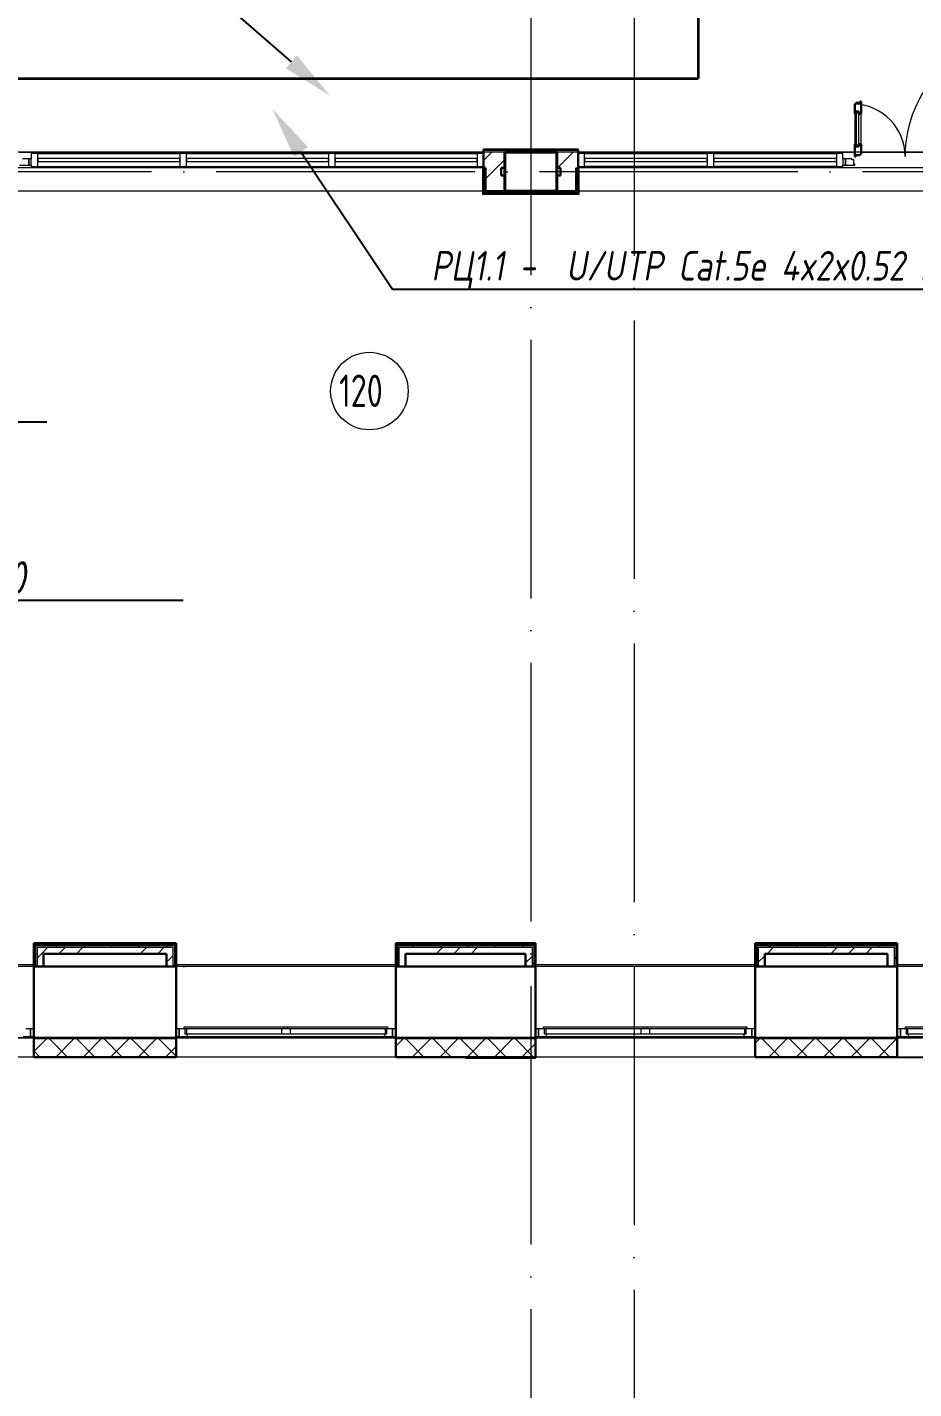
# Model space of a CAD drawing. Header units: millimetres. Extents: x -586848 to 520591, y -385801 to 675781.
# Drawn here: x -13109 to -6250, y -155099 to -144565 of the extents above; entities that cross this region are included whole.
import ezdxf
from ezdxf import colors
from ezdxf.entities.mleader import LeaderData, LeaderLine
from ezdxf.math import Vec2, Vec3

# ---------------------------------------------------------------- set-up
doc = ezdxf.new("R2010")
doc.units = ezdxf.units.MM
doc.linetypes.add('ADSK_Линия сетки', pattern=[25, 20, -2.5, 0, -2.5])
doc.linetypes.add('ADSK_Сверху', pattern=[450, 300, -150])
for name, color, linetype, lineweight in [('_ Окна', 7, 'Continuous', 9), ('E-Безопасность-G', 153, 'Continuous', 35), ('RC-Выноски', 7, 'Continuous', 0), ('Витраж', 7, 'Continuous', 9), ('Двери', 252, 'Continuous', 9), ('Линии', 7, 'Continuous', 9), ('Марки помещений', 252, 'Continuous', 20), ('Несущие колонны', 252, 'Continuous', 18), ('Ограждение', 252, 'Continuous', 9), ('Окна', 252, 'Continuous', 9), ('Оси', 252, 'Continuous', 9), ('Панели витража', 252, 'Continuous', 9), ('Стены внутренние', 7, 'Continuous', 18), ('Стены наружные', 7, 'Continuous', 18), ('Стены штриховка', 7, 'Continuous', 9)]:
    doc.layers.add(name, color=color, linetype=linetype, lineweight=lineweight)
doc.layers.add('Двери открывание', color=7, linetype='Continuous', lineweight=9, true_color=0xc0c0c0)
doc.styles.add('GOST Common_3', font='', dxfattribs={"height": 3.5})
doc.styles.add('RubezhCAD', font='', dxfattribs={"oblique": 10})
doc.styles.get('GOST Common_3').set_extended_font_data('GOST 2.304 type A')
doc.styles.get('RubezhCAD').set_extended_font_data('GOST type A')
pattern_1 = [(0, (-32119.8, 96), (0, 600), []), (90, (-32119.8, 96), (-600, 4e-14), [])]

# ---------------------------------------------------------------- blocks, each defined once
blk = doc.blocks.new('1 этаж')
at = {"layer": 'Ограждение', "true_color": 0x636466}
h = blk.add_hatch(dxfattribs=at)
h.set_pattern_fill('FP_25', color=251, style=0, pattern_type=2)
h.set_pattern_definition(pattern_1)
h.paths.add_polyline_path([(-23021, -13824), (-22291, -13824), (-22291, -13819), (-23021, -13819)])
h = blk.add_hatch(dxfattribs=at)
h.set_pattern_fill('FP_25', color=251, style=0, pattern_type=2)
h.set_pattern_definition(pattern_1)
h.paths.add_polyline_path([(-22306, -14169), (-22281, -14169), (-22291, -14159), (-23021, -14159), (-23031, -14169), (-22997, -14169)])
at = {"layer": 'Стены наружные', "lineweight": 9, "true_color": 0x636466}
h = blk.add_hatch(dxfattribs=at)
h.set_pattern_fill('FP_41', color=251, style=0, pattern_type=2)
h.set_pattern_definition([(180, (-32119.82, 96), (-1e-14, -100), [])])
h.paths.add_polyline_path([(-66006, -20704), (-64731, -20704), (-64731, -20694), (-66006, -20694)])
h.paths.add_polyline_path([(2117, -20704), (2694, -20704), (2694, -20694), (1409, -20694), (1409, -20704)])
h.paths.add_polyline_path([(-63031, -20704), (-61881, -20704), (-61881, -20694), (-63031, -20694)])
h.paths.add_polyline_path([(-753, -20704), (-291, -20704), (-291, -20694), (-1391, -20694), (-1391, -20704)])
h.paths.add_polyline_path([(-60181, -20704), (-59051, -20704), (-59051, -20694), (-60181, -20694)])
h.paths.add_polyline_path([(-3623, -20704), (-3091, -20704), (-3091, -20694), (-4166, -20694), (-4166, -20704)])
h.paths.add_polyline_path([(-57351, -20704), (-56241, -20704), (-56241, -20694), (-57351, -20694)])
h.paths.add_polyline_path([(-5866, -20704), (-5866, -20694), (-6961, -20694), (-6961, -20704), (-6493, -20704)])
h.paths.add_polyline_path([(-54541, -20704), (-53451, -20704), (-53451, -20694), (-54541, -20694)])
h.paths.add_polyline_path([(-8661, -20704), (-8661, -20694), (-9766, -20694), (-9766, -20704), (-9363, -20704)])
h.paths.add_polyline_path([(-51751, -20704), (-50621, -20704), (-50621, -20694), (-51751, -20694)])
h.paths.add_polyline_path([(-11516, -20704), (-11466, -20704), (-11466, -20694), (-12546, -20694), (-12546, -20704), (-12234, -20704)])
h.paths.add_polyline_path([(-48921, -20704), (-47801, -20704), (-47801, -20694), (-48921, -20694)])
h.paths.add_polyline_path([(-14246, -20704), (-14246, -20694), (-15321, -20694), (-15321, -20704), (-14386, -20704)])
h.paths.add_polyline_path([(-46101, -20704), (-45031, -20704), (-45031, -20694), (-46101, -20694)])
h.paths.add_polyline_path([(-17256, -20704), (-17021, -20704), (-17021, -20694), (-18121, -20694), (-18121, -20704), (-17974, -20704)])
h.paths.add_polyline_path([(-43331, -20704), (-42231, -20704), (-42231, -20694), (-43331, -20694)])
h.paths.add_polyline_path([(-19821, -20704), (-19821, -20694), (-20921, -20694), (-20921, -20704), (-20127, -20704)])
h.paths.add_polyline_path([(-40531, -20704), (-39401, -20704), (-39401, -20694), (-40531, -20694)])
h.paths.add_polyline_path([(-22621, -20704), (-22621, -20694), (-23701, -20694), (-23701, -20704), (-22997, -20704)])
h.paths.add_polyline_path([(-25867, -20704), (-25401, -20704), (-25401, -20694), (-26501, -20694), (-26501, -20704), (-26499, -20704)])
h.paths.add_polyline_path([(-37701, -20704), (-36591, -20704), (-36591, -20694), (-37701, -20694)])
h.paths.add_polyline_path([(-28203, -20704), (-28201, -20704), (-28201, -20694), (-29241, -20694), (-29240, -20704), (-28378, -20704)])
h.paths.add_polyline_path([(-34891, -20704), (-33781, -20704), (-33781, -20694), (-34891, -20694)])
h.paths.add_polyline_path([(-30941, -20704), (-30941, -20694), (-32081, -20694), (-32080, -20704), (-31091, -20704)])
at = {"layer": '_ Окна', "color": 251, "lineweight": 18, "true_color": 0x636466}
for p, q in [((-26526, -20626), (-26564, -20626)), ((-26526, -20684), (-26526, -20626)), ((-25338, -20626), (-25376, -20626)), ((-25376, -20626), (-25376, -20684)), ((-25330, -20667), (-25330, -20626)), ((-23772, -20626), (-23772, -20667)), ((-23726, -20626), (-23764, -20626)), ((-23726, -20684), (-23726, -20626)), ((-22558, -20626), (-22596, -20626)), ((-22596, -20626), (-22596, -20684)), ((-22550, -20667), (-22550, -20626)), ((-20992, -20626), (-20992, -20667)), ((-20946, -20626), (-20984, -20626)), ((-20946, -20684), (-20946, -20626)), ((-19758, -20626), (-19796, -20626)), ((-19796, -20626), (-19796, -20684)), ((-19750, -20667), (-19750, -20626)), ((-26585, -20684), (-26526, -20684)), ((-25376, -20684), (-25316, -20684)), ((-25318, -20667), (-25330, -20667)), ((-25316, -20684), (-25312, -20667)), ((-23790, -20667), (-23785, -20684)), ((-23785, -20684), (-23726, -20684)), ((-23772, -20667), (-23784, -20667)), ((-22596, -20684), (-22536, -20684)), ((-22538, -20667), (-22550, -20667)), ((-22536, -20684), (-22532, -20667)), ((-21010, -20667), (-21005, -20684)), ((-21005, -20684), (-20946, -20684)), ((-20992, -20667), (-21004, -20667)), ((-19796, -20684), (-19736, -20684)), ((-19738, -20667), (-19750, -20667)), ((-19736, -20684), (-19732, -20667))]:
    blk.add_line(p, q, dxfattribs=at)
at = {"layer": '_ Окна', "color": 251, "true_color": 0x636466}
for p, q in [((-26501, -20626), (-26526, -20626)), ((-26526, -20626), (-26526, -20684)), ((-25376, -20626), (-25401, -20626)), ((-25376, -20684), (-25376, -20626)), ((-23701, -20626), (-23726, -20626)), ((-23726, -20626), (-23726, -20684)), ((-22596, -20626), (-22621, -20626)), ((-22596, -20684), (-22596, -20626)), ((-20921, -20626), (-20946, -20626)), ((-20946, -20626), (-20946, -20684)), ((-19796, -20626), (-19821, -20626)), ((-19796, -20684), (-19796, -20626)), ((-26526, -20684), (-26501, -20684)), ((-25401, -20684), (-25376, -20684)), ((-23726, -20684), (-23701, -20684)), ((-22621, -20684), (-22596, -20684)), ((-20946, -20684), (-20921, -20684)), ((-19821, -20684), (-19796, -20684))]:
    blk.add_line(p, q, dxfattribs=at)
at = {"layer": 'Витраж', "color": 251, "lineweight": 18, "true_color": 0x636466, "extrusion": (0, 0, -1)}
for p, q in [((-26471, -13854), (-26521, -13854)), ((-26521, -13854), (-26521, -13894)), ((-26471, -13954), (-26471, -13854)), ((-25321, -13854), (-25371, -13854)), ((-25371, -13854), (-25371, -13954)), ((-25321, -13954), (-25321, -13854)), ((-24171, -13854), (-24221, -13854)), ((-24221, -13854), (-24221, -13954)), ((-24171, -13954), (-24171, -13854)), ((-22241, -13854), (-22291, -13854)), ((-22291, -13854), (-22291, -13954)), ((-22241, -13954), (-22241, -13854)), ((-21241, -13854), (-21291, -13854)), ((-21291, -13854), (-21291, -13954)), ((-21241, -13954), (-21241, -13854)), ((-20241, -13854), (-20291, -13854)), ((-20291, -13854), (-20291, -13954)), ((-20241, -13894), (-20241, -13854)), ((-26521, -13944), (-26521, -13954)), ((-26521, -13954), (-26471, -13954)), ((-25371, -13954), (-25321, -13954)), ((-24221, -13954), (-24171, -13954)), ((-22291, -13954), (-22241, -13954)), ((-21291, -13954), (-21241, -13954)), ((-20291, -13954), (-20241, -13954)), ((-20241, -13954), (-20241, -13944))]:
    blk.add_line(p, q, dxfattribs=at)
at = {"layer": 'Витраж', "color": 251, "true_color": 0x636466}
for p, q in [((-26471, -13854), (-25371, -13854)), ((-25321, -13854), (-24221, -13854)), ((-24171, -13854), (-23071, -13854)), ((-22241, -13854), (-21291, -13854)), ((-21241, -13854), (-20291, -13854)), ((-26471, -13954), (-25371, -13954)), ((-25321, -13954), (-24221, -13954)), ((-24171, -13954), (-23071, -13954)), ((-21291, -13954), (-22241, -13954)), ((-20291, -13954), (-21241, -13954))]:
    blk.add_line(p, q, dxfattribs=at)
at = {"layer": 'Витраж', "color": 251, "lineweight": 18, "true_color": 0x636466}
for p, q in [((-23021, -13854), (-23071, -13854)), ((-23071, -13854), (-23071, -13954)), ((-23021, -13954), (-23021, -13854)), ((-23071, -13954), (-23021, -13954))]:
    blk.add_line(p, q, dxfattribs=at)
at = {"layer": 'Двери', "color": 251, "lineweight": 30, "true_color": 0x636466}
for p, q in [((-20141, -13470), (-20149, -13470)), ((-20149, -13470), (-20149, -13546)), ((-20107, -13461), (-20141, -13461)), ((-20141, -13461), (-20141, -13470)), ((-20099, -13452), (-20107, -13452)), ((-20107, -13452), (-20107, -13461)), ((-20099, -13546), (-20099, -13452)), ((-20140, -13546), (-20149, -13546)), ((-20140, -13528), (-20140, -13546)), ((-20119, -13528), (-20140, -13528)), ((-20119, -13546), (-20119, -13528)), ((-20099, -13546), (-20119, -13546)), ((-20149, -13782), (-20149, -13876)), ((-20140, -13782), (-20149, -13782)), ((-20140, -13800), (-20140, -13782)), ((-20119, -13782), (-20119, -13800)), ((-20099, -13782), (-20119, -13782)), ((-20099, -13858), (-20099, -13782)), ((-20149, -13876), (-20141, -13876)), ((-20141, -13876), (-20141, -13867)), ((-20141, -13867), (-20107, -13867)), ((-20119, -13800), (-20140, -13800)), ((-20107, -13867), (-20107, -13858)), ((-20107, -13858), (-20099, -13858))]:
    blk.add_line(p, q, dxfattribs=at)
at = {"layer": 'Двери', "color": 251, "true_color": 0x636466}
for p, q in [((-20149, -13546), (-20149, -13782)), ((-20140, -13528), (-20140, -13800)), ((-20119, -13528), (-20140, -13528)), ((-20119, -13800), (-20119, -13528)), ((-20099, -13782), (-20099, -13546)), ((-26541, -13894), (-26590, -13894)), ((-26521, -13894), (-26541, -13894)), ((-26541, -13894), (-26541, -13944)), ((-26541, -13944), (-26541, -13894)), ((-26521, -13944), (-26521, -13894)), ((-20241, -13894), (-20241, -13944)), ((-20221, -13894), (-20241, -13894)), ((-20221, -13944), (-20221, -13894)), ((-20172, -13894), (-20221, -13894)), ((-20221, -13894), (-20221, -13944)), ((-20172, -13902), (-20172, -13894)), ((-20158, -13902), (-20172, -13902)), ((-20158, -13936), (-20158, -13902)), ((-20140, -13800), (-20119, -13800)), ((-26613, -13944), (-26541, -13944)), ((-26541, -13944), (-26521, -13944)), ((-20241, -13944), (-20221, -13944)), ((-20221, -13944), (-20149, -13944)), ((-20149, -13936), (-20158, -13936)), ((-20149, -13944), (-20149, -13936))]:
    blk.add_line(p, q, dxfattribs=at)
at = {"layer": 'Двери открывание', "color": 251, "true_color": 0x636466}
for centre, radius, start, end in [((-18815, -13876), 946, 91.0903, 180), ((-20167, -13876), 406, 0, 87.459)]:
    blk.add_arc(centre, radius, start, end, dxfattribs=at)
at = {"layer": 'Линии', "color": 251, "linetype": 'ADSK_Сверху', "ltscale": 100, "true_color": 0x636466}
for p, q in [((-15051, -13844), (-48261, -13844)), ((-15051, -14144), (-48261, -14144))]:
    blk.add_line(p, q, dxfattribs=at)
at = {"layer": 'Марки помещений', "color": 251, "true_color": 0x636466}
blk.add_circle((-23905, -15691), 300, dxfattribs=at)
at = {"layer": 'Несущие колонны', "color": 251, "lineweight": 40, "true_color": 0x636466}
for p, q in [((-22856, -13844), (-22456, -13844)), ((-22856, -14144), (-22856, -13844)), ((-22456, -13844), (-22856, -13844)), ((-22456, -13844), (-22456, -14144)), ((-22856, -13964), (-22856, -14144)), ((-22456, -14144), (-22456, -13964)), ((-22456, -14144), (-22856, -14144)), ((-22856, -14144), (-22456, -14144))]:
    blk.add_line(p, q, dxfattribs=at)
at = {"layer": 'Несущие колонны', "color": 251, "true_color": 0x636466}
for p, q in [((-22856, -13844), (-22856, -13964)), ((-22456, -13964), (-22456, -13844))]:
    blk.add_line(p, q, dxfattribs=at)
at = {"layer": 'Ограждение', "color": 251, "true_color": 0x636466}
for p, q in [((-23021, -13824), (-23021, -13819)), ((-22291, -13819), (-23021, -13819)), ((-22291, -13819), (-22291, -13824)), ((-23031, -13964), (-23021, -13964)), ((-23031, -13964), (-23031, -14169)), ((-22291, -13979), (-22281, -13979)), ((-22281, -14169), (-22281, -13979)), ((-23031, -14169), (-23021, -14159)), ((-23031, -14169), (-22281, -14169)), ((-22281, -14169), (-22291, -14159))]:
    blk.add_line(p, q, dxfattribs=at)
at = {"layer": 'Окна', "color": 251, "true_color": 0x636466}
for p, q in [((-25338, -20609), (-24566, -20609)), ((-25338, -20626), (-25338, -20609)), ((-24566, -20626), (-25338, -20626)), ((-25318, -20667), (-25318, -20626)), ((-24586, -20626), (-24586, -20667)), ((-24566, -20609), (-24536, -20609)), ((-24566, -20609), (-24566, -20626)), ((-24536, -20626), (-24566, -20626)), ((-24536, -20609), (-23764, -20609)), ((-24536, -20626), (-24536, -20609)), ((-23764, -20626), (-24536, -20626)), ((-24516, -20667), (-24516, -20626)), ((-23784, -20626), (-23784, -20667)), ((-23764, -20609), (-23764, -20626)), ((-22558, -20609), (-21786, -20609)), ((-22558, -20626), (-22558, -20609)), ((-21786, -20626), (-22558, -20626)), ((-22538, -20667), (-22538, -20626)), ((-21806, -20626), (-21806, -20667)), ((-21786, -20609), (-21756, -20609)), ((-21786, -20609), (-21786, -20626)), ((-21756, -20626), (-21786, -20626)), ((-21756, -20609), (-20984, -20609)), ((-21756, -20626), (-21756, -20609)), ((-20984, -20626), (-21756, -20626)), ((-21736, -20667), (-21736, -20626)), ((-21004, -20626), (-21004, -20667)), ((-20984, -20609), (-20984, -20626)), ((-19758, -20609), (-18986, -20609)), ((-19758, -20626), (-19758, -20609)), ((-18986, -20626), (-19758, -20626)), ((-19738, -20667), (-19738, -20626)), ((-24586, -20667), (-25318, -20667)), ((-25316, -20684), (-23785, -20684)), ((-24516, -20667), (-24586, -20667)), ((-23784, -20667), (-24516, -20667)), ((-21806, -20667), (-22538, -20667)), ((-22536, -20684), (-21005, -20684)), ((-21736, -20667), (-21806, -20667)), ((-21004, -20667), (-21736, -20667)), ((-19006, -20667), (-19738, -20667)), ((-19736, -20684), (-18205, -20684))]:
    blk.add_line(p, q, dxfattribs=at)
at = {"layer": 'Оси', "color": 251, "linetype": 'ADSK_Линия сетки', "ltscale": 100, "true_color": 0x636466}
for p, q in [((-22656, 32207), (-22656, -32500)), ((-21856, -2644), (-21856, -33770)), ((4411, -13994), (-72528, -13994)), ((4411, -20144), (-72528, -20144))]:
    blk.add_line(p, q, dxfattribs=at)
at = {"layer": 'Панели витража', "color": 251, "lineweight": 18, "true_color": 0x636466}
for p, q in [((-25371, -13891), (-26471, -13891)), ((-26471, -13891), (-26471, -13916)), ((-25371, -13916), (-25371, -13891)), ((-24221, -13891), (-25321, -13891)), ((-25321, -13891), (-25321, -13916)), ((-24221, -13916), (-24221, -13891)), ((-23071, -13891), (-24171, -13891)), ((-24171, -13891), (-24171, -13916)), ((-23071, -13916), (-23071, -13891)), ((-21291, -13891), (-22241, -13891)), ((-22241, -13891), (-22241, -13916)), ((-21291, -13916), (-21291, -13891)), ((-20291, -13891), (-21241, -13891)), ((-21241, -13891), (-21241, -13916)), ((-20291, -13916), (-20291, -13891)), ((-26471, -13916), (-25371, -13916)), ((-25321, -13916), (-24221, -13916)), ((-24171, -13916), (-23071, -13916)), ((-22241, -13916), (-21291, -13916)), ((-21241, -13916), (-20291, -13916))]:
    blk.add_line(p, q, dxfattribs=at)
at = {"layer": 'Стены внутренние', "color": 251, "lineweight": 30, "true_color": 0x636466}
for p, q in [((-26501, -20144), (-26501, -20694)), ((-25476, -20144), (-26426, -20144)), ((-25401, -20694), (-25401, -20144)), ((-23701, -20144), (-23701, -20694)), ((-22696, -20144), (-23626, -20144)), ((-22621, -20694), (-22621, -20144)), ((-20921, -20144), (-20921, -20694)), ((-19896, -20144), (-20846, -20144)), ((-19821, -20694), (-19821, -20144)), ((-26501, -20694), (-25401, -20694)), ((-26501, -20704), (-26501, -20846)), ((-25401, -20846), (-25401, -20704)), ((-23701, -20694), (-22621, -20694)), ((-23701, -20704), (-23701, -20846)), ((-22621, -20846), (-22621, -20704)), ((-20921, -20694), (-19821, -20694)), ((-20921, -20704), (-20921, -20846)), ((-19821, -20846), (-19821, -20704)), ((-26501, -20846), (-25401, -20846)), ((-23701, -20846), (-22621, -20846)), ((-20921, -20846), (-19821, -20846))]:
    blk.add_line(p, q, dxfattribs=at)
at = {"layer": 'Стены внутренние', "color": 251, "true_color": 0x636466}
for p, q in [((-26501, -20694), (-28201, -20694)), ((-23701, -20694), (-25401, -20694)), ((-20921, -20694), (-22621, -20694)), ((-18121, -20694), (-19821, -20694)), ((-26501, -20846), (-28201, -20846)), ((-23701, -20846), (-25401, -20846)), ((-20921, -20846), (-22621, -20846)), ((-18121, -20846), (-19821, -20846))]:
    blk.add_line(p, q, dxfattribs=at)
at = {"layer": 'Стены внутренние', "color": 251, "linetype": 'Continuous', "lineweight": 9, "true_color": 0x636466}
for p, q in [((-26501, -20732), (-26499, -20732)), ((-26499, -20746), (-26501, -20750)), ((-26499, -20799), (-26403, -20704)), ((-26241, -20844), (-26381, -20704)), ((-26331, -20844), (-26191, -20704)), ((-26029, -20844), (-26169, -20704)), ((-26119, -20844), (-25979, -20704)), ((-25817, -20844), (-25957, -20704)), ((-25907, -20844), (-25767, -20704)), ((-25605, -20844), (-25745, -20704)), ((-25695, -20844), (-25555, -20704)), ((-25401, -20836), (-25533, -20704)), ((-23701, -20759), (-23645, -20704)), ((-23484, -20844), (-23624, -20704)), ((-23573, -20844), (-23433, -20704)), ((-23272, -20844), (-23412, -20704)), ((-23361, -20844), (-23221, -20704)), ((-23059, -20844), (-23199, -20704)), ((-23149, -20844), (-23009, -20704)), ((-22847, -20844), (-22987, -20704)), ((-22937, -20844), (-22797, -20704)), ((-22635, -20844), (-22775, -20704)), ((-22725, -20844), (-22621, -20740)), ((-20921, -20737), (-20888, -20704)), ((-20726, -20844), (-20866, -20704)), ((-20815, -20844), (-20675, -20704)), ((-20514, -20844), (-20654, -20704)), ((-20603, -20844), (-20463, -20704)), ((-20302, -20844), (-20442, -20704)), ((-20391, -20844), (-20251, -20704)), ((-20090, -20844), (-20230, -20704)), ((-20179, -20844), (-20039, -20704)), ((-19878, -20844), (-20018, -20704)), ((-19967, -20844), (-19827, -20704)), ((-26454, -20844), (-26499, -20799)), ((-25734, -20844), (-25735, -20846)), ((-25482, -20844), (-25401, -20762)), ((-25479, -20846), (-25480, -20844)), ((-23696, -20844), (-23699, -20841)), ((-20808, -20846), (-20808, -20846)), ((-20199, -20846), (-20200, -20844)), ((-19965, -20845), (-19966, -20844))]:
    blk.add_line(p, q, dxfattribs=at)
at = {"layer": 'Стены наружные', "color": 251, "true_color": 0x636466}
for p, q in [((-26613, -13844), (-23021, -13844)), ((-22856, -13964), (-22856, -13844)), ((-22456, -13844), (-22456, -13964)), ((-22291, -13844), (-20149, -13844)), ((-20099, -13844), (-18883, -13844)), ((-23031, -13964), (-28071, -13964)), ((-18691, -13964), (-22291, -13964)), ((-28201, -20129), (-26501, -20129)), ((-26501, -20144), (-28201, -20144)), ((-25401, -20129), (-23701, -20129)), ((-23701, -20144), (-25401, -20144)), ((-22621, -20129), (-20921, -20129)), ((-20921, -20144), (-22621, -20144)), ((-19821, -20129), (-18121, -20129)), ((-18121, -20144), (-19821, -20144)), ((-28201, -20694), (-26501, -20694)), ((-25401, -20694), (-23701, -20694)), ((-22621, -20694), (-20921, -20694)), ((-19821, -20694), (-18121, -20694)), ((-20349, -20851), (-20349, -20846)), ((-18121, -20851), (-20349, -20851)), ((-19821, -20846), (-18121, -20846)), ((-19821, -20846), (-19821, -20851))]:
    blk.add_line(p, q, dxfattribs=at)
at = {"layer": 'Стены наружные', "color": 251, "lineweight": 30, "true_color": 0x636466}
for p, q in [((-23021, -13824), (-23021, -14159)), ((-22291, -13824), (-23021, -13824)), ((-22856, -13844), (-22456, -13844)), ((-22291, -14159), (-22291, -13824)), ((-23021, -13964), (-23006, -13964)), ((-23006, -13964), (-23006, -14144)), ((-22886, -13964), (-22856, -13964)), ((-22886, -14024), (-22886, -13964)), ((-22456, -13964), (-22426, -13964)), ((-22426, -13964), (-22426, -14024)), ((-22306, -14144), (-22306, -13964)), ((-22856, -14024), (-22886, -14024)), ((-22856, -14144), (-22856, -14024)), ((-22426, -14024), (-22456, -14024)), ((-22456, -14024), (-22456, -14144)), ((-23021, -14159), (-22291, -14159)), ((-22306, -14144), (-23006, -14144)), ((-26501, -19964), (-26501, -20144)), ((-25401, -19964), (-26501, -19964)), ((-25401, -19969), (-26501, -19969)), ((-25401, -20144), (-25401, -19964)), ((-23701, -19964), (-23701, -20144)), ((-22621, -19964), (-23701, -19964)), ((-22621, -19969), (-23701, -19969)), ((-22621, -20144), (-22621, -19964)), ((-20921, -19964), (-20921, -20144)), ((-19821, -19964), (-20921, -19964)), ((-19821, -19969), (-20921, -19969)), ((-19821, -20144), (-19821, -19964)), ((-26426, -20044), (-25476, -20044)), ((-26426, -20144), (-26426, -20044)), ((-25476, -20044), (-25476, -20144)), ((-23626, -20044), (-22696, -20044)), ((-23626, -20144), (-23626, -20044)), ((-22696, -20044), (-22696, -20144)), ((-20846, -20044), (-19896, -20044)), ((-20846, -20144), (-20846, -20044)), ((-19896, -20044), (-19896, -20144)), ((-26501, -20144), (-26426, -20144)), ((-25476, -20144), (-25401, -20144)), ((-23701, -20144), (-23626, -20144)), ((-22696, -20144), (-22621, -20144)), ((-20921, -20144), (-20846, -20144)), ((-19896, -20144), (-19821, -20144)), ((-25401, -20694), (-26501, -20694)), ((-26501, -20694), (-26501, -20704)), ((-25401, -20704), (-25401, -20694)), ((-22621, -20694), (-23701, -20694)), ((-23701, -20694), (-23701, -20704)), ((-22621, -20704), (-22621, -20694)), ((-19821, -20694), (-20921, -20694)), ((-20921, -20694), (-20921, -20704)), ((-19821, -20704), (-19821, -20694)), ((-22621, -20846), (-23161, -20846)), ((-23161, -20846), (-23161, -20851)), ((-23161, -20851), (-22621, -20851)), ((-22621, -20851), (-22621, -20846))]:
    blk.add_line(p, q, dxfattribs=at)
at = {"layer": 'Стены наружные', "color": 251, "linetype": 'Continuous', "lineweight": 9, "true_color": 0x636466}
for p, q in [((-23021, -13907), (-22958, -13844)), ((-22993, -13829), (-22988, -13824)), ((-22922, -13829), (-22917, -13824)), ((-22921, -13964), (-22856, -13899)), ((-22851, -13829), (-22846, -13824)), ((-22781, -13829), (-22776, -13824)), ((-22725, -13844), (-22710, -13829)), ((-22710, -13829), (-22705, -13824)), ((-22639, -13829), (-22634, -13824)), ((-22569, -13829), (-22564, -13824)), ((-22498, -13829), (-22493, -13824)), ((-22449, -13964), (-22329, -13844)), ((-22427, -13829), (-22422, -13824)), ((-22356, -13829), (-22351, -13824)), ((-22301, -13844), (-22291, -13834)), ((-22981, -14024), (-22921, -13964)), ((-23006, -14049), (-22981, -14024)), ((-23021, -14140), (-23006, -14125)), ((-22616, -14159), (-22601, -14144)), ((-22315, -14144), (-22306, -14135)), ((-26442, -20044), (-26392, -19994)), ((-26329, -19994), (-26317, -19981)), ((-26317, -19981), (-26304, -19969)), ((-26307, -20044), (-26257, -19994)), ((-26304, -19969), (-26299, -19964)), ((-26172, -20044), (-26122, -19994)), ((-26117, -19994), (-26105, -19981)), ((-26105, -19981), (-26092, -19969)), ((-25905, -19994), (-25893, -19981)), ((-25893, -19981), (-25880, -19969)), ((-25880, -19969), (-25875, -19964)), ((-25693, -19994), (-25681, -19981)), ((-25681, -19981), (-25668, -19969)), ((-25678, -20044), (-25628, -19994)), ((-25543, -20044), (-25493, -19994)), ((-25481, -19994), (-25468, -19981)), ((-25468, -19981), (-25456, -19969)), ((-25456, -19969), (-25451, -19964)), ((-23572, -19994), (-23559, -19981)), ((-23559, -19981), (-23547, -19969)), ((-23388, -20044), (-23338, -19994)), ((-23360, -19994), (-23347, -19981)), ((-23347, -19981), (-23335, -19969)), ((-23335, -19969), (-23330, -19964)), ((-23253, -20044), (-23203, -19994)), ((-23147, -19994), (-23135, -19981)), ((-23135, -19981), (-23122, -19969)), ((-23118, -20044), (-23068, -19994)), ((-22935, -19994), (-22923, -19981)), ((-22923, -19981), (-22910, -19969)), ((-22910, -19969), (-22905, -19964)), ((-22723, -19994), (-22711, -19981)), ((-22711, -19981), (-22698, -19969)), ((-20828, -20044), (-20778, -19994)), ((-20814, -19994), (-20802, -19981)), ((-20802, -19981), (-20789, -19969)), ((-20789, -19969), (-20784, -19964)), ((-20602, -19994), (-20589, -19981)), ((-20589, -19981), (-20577, -19969)), ((-20390, -19994), (-20377, -19981)), ((-20377, -19981), (-20365, -19969)), ((-20365, -19969), (-20360, -19964)), ((-20335, -20044), (-20285, -19994)), ((-20200, -20044), (-20150, -19994)), ((-20178, -19994), (-20165, -19981)), ((-20165, -19981), (-20153, -19969)), ((-20065, -20044), (-20015, -19994)), ((-19965, -19994), (-19953, -19981)), ((-19953, -19981), (-19940, -19969)), ((-19940, -19969), (-19935, -19964)), ((-26476, -20078), (-26442, -20044)), ((-25476, -20111), (-25426, -20061)), ((-23701, -20123), (-23688, -20110)), ((-23688, -20110), (-23676, -20098)), ((-22696, -20115), (-22646, -20065)), ((-22646, -20128), (-22633, -20116)), ((-22633, -20116), (-22621, -20103)), ((-20921, -20101), (-20908, -20088)), ((-20908, -20088), (-20896, -20076)), ((-20896, -20111), (-20846, -20061)), ((-19846, -20086), (-19833, -20074)), ((-19833, -20074), (-19821, -20061)), ((-26479, -20144), (-26476, -20140)), ((-25419, -20144), (-25413, -20138)), ((-25413, -20138), (-25401, -20126))]:
    blk.add_line(p, q, dxfattribs=at)
at = {"layer": 'Стены штриховка', "color": 251, "true_color": 0x636466}
for p, q in [((-22291, -13829), (-23021, -13829)), ((-22856, -13844), (-23021, -13844)), ((-22291, -13844), (-22456, -13844)), ((-22306, -13964), (-22291, -13964)), ((-26488, -19981), (-25413, -19981)), ((-26488, -19981), (-26488, -20144)), ((-26476, -19994), (-25426, -19994)), ((-26476, -19994), (-26476, -20144)), ((-25426, -19994), (-25426, -20144)), ((-25413, -19981), (-25413, -20144)), ((-23688, -19981), (-22633, -19981)), ((-23688, -19981), (-23688, -20144)), ((-23676, -19994), (-22646, -19994)), ((-23676, -19994), (-23676, -20144)), ((-22646, -19994), (-22646, -20144)), ((-22633, -19981), (-22633, -20144)), ((-20908, -19981), (-19833, -19981)), ((-20908, -19981), (-20908, -20144)), ((-20896, -19994), (-19846, -19994)), ((-20896, -19994), (-20896, -20144)), ((-19846, -19994), (-19846, -20144)), ((-19833, -19981), (-19833, -20144)), ((-25401, -20704), (-26501, -20704)), ((-26499, -20844), (-26499, -20704)), ((-22621, -20704), (-23701, -20704)), ((-19821, -20704), (-20921, -20704)), ((-25401, -20844), (-26499, -20844)), ((-23699, -20770), (-23701, -20770)), ((-23699, -20770), (-23699, -20844)), ((-23699, -20844), (-22623, -20844)), ((-22621, -20770), (-22623, -20770)), ((-22623, -20844), (-22623, -20770)), ((-20919, -20770), (-20921, -20770)), ((-20919, -20770), (-20919, -20844)), ((-20919, -20844), (-19823, -20844)), ((-19821, -20770), (-19823, -20770)), ((-19823, -20844), (-19823, -20770))]:
    blk.add_line(p, q, dxfattribs=at)
at = {"layer": 'Марки помещений', "color": 251, "true_color": 0x636466, "style": 'GOST Common_3', "width": 0.9}
blk.add_text('120', height=250, dxfattribs=at).set_placement((-24140, -15814))

msp = doc.modelspace()

# ---------------------------------------------------------------- linework, layer by layer
at = {"layer": 'E-Безопасность-G', "color": 1}
for p in [(-7916.7, -135623.4), (-20066.5, -144962.5)]:
    msp.add_line(p, (-7916.7, -144962.5), dxfattribs=at)

# ---------------------------------------------------------------- block references
msp.add_blockref('1 этаж', (13443.4, -131688.8))

# ---------------------------------------------------------------- leaders
at = {"layer": 'RC-Выноски', "linetype": 'Continuous', "ltscale": 15}
ml = msp.add_multileader_mtext('Standard', dxfattribs=at)
ml.set_content('{\\H0.91667x;Р1 - }КПСВВнг(А)-LSLTx 1x2x1,0', color=256, style='RubezhCAD')
ml.set_leader_properties()
ml.build(insert=Vec2(0, 0))
ml.multileader.update_dxf_attribs({"has_text_frame": 1, "text_left_attachment_type": 6, "text_right_attachment_type": 6, "dogleg_length": 2, "arrow_head_size": 400, "scale": 100})
ctx = ml.context
ctx.base_point, ctx.scale, ctx.char_height, ctx.arrow_head_size, ctx.landing_gap_size, ctx.plane_origin = Vec3(-16626.6, -143849.9), 100, 250, 400, 100, Vec3(-544516.8, -182566.5)
ctx.left_attachment, ctx.right_attachment, ctx.text_align_type = 6, 6, 2
notes = []
notes.append((ctx, [(1, (1, 1, 0), (-12192.2, -143849.9), (-1, 0), 200, [(0, [(-10764.1, -145096.4)], 0, [])])]))
ctx.mtext.insert, ctx.mtext.width, ctx.mtext.alignment, ctx.mtext.flow_direction = Vec3(-12492.2, -143549.9), 5324.915, 3, 5
ml = msp.add_multileader_mtext('Standard', dxfattribs=at)
ml.set_content('{\\H0.91667x;РЦ1.1 -  U/UTP Cat.5e 4x2x0.52 нг(А)-LSLTx} ', color=256, style='RubezhCAD')
ml.set_leader_properties()
ml.build(insert=Vec2(0, 0))
ml.multileader.update_dxf_attribs({"has_text_frame": 1, "text_left_attachment_type": 6, "text_right_attachment_type": 6, "dogleg_length": 2, "arrow_head_size": 400, "scale": 100})
ctx = ml.context
ctx.base_point, ctx.scale, ctx.char_height, ctx.arrow_head_size, ctx.landing_gap_size, ctx.plane_origin = Vec3(-10083.4, -146592), 100, 250, 400, 100, Vec3(-544965.2, -182666.5)
ctx.left_attachment, ctx.right_attachment = 6, 6
notes.append((ctx, [(0, (1, 1, 0), (-10283.4, -146592), (1, 0), 200, [(0, [(-11212.6, -145196.4)], 0, [])])]))
ctx.mtext.insert, ctx.mtext.width, ctx.mtext.flow_direction = Vec3(-9983.4, -146296.1), 3715.166, 5
ml = msp.add_multileader_mtext('Standard', dxfattribs=at)
ml.set_content('{\\H0.91667x;РЦ2..12 - }КПСВВнг(А)-LSLTx 1x2x1,0', color=256, style='RubezhCAD')
ml.set_leader_properties()
ml.build(insert=Vec2(0, 0))
ml.multileader.update_dxf_attribs({"has_text_frame": 1, "text_left_attachment_type": 6, "text_right_attachment_type": 6, "dogleg_length": 2, "arrow_head_size": 400, "scale": 100})
ctx = ml.context
ctx.base_point, ctx.scale, ctx.char_height, ctx.arrow_head_size, ctx.landing_gap_size, ctx.plane_origin = Vec3(-18881.5, -147617.5), 100, 250, 400, 100, Vec3(-546509.7, -186334)
ctx.left_attachment, ctx.right_attachment = 6, 6
notes.append((ctx, [(0, (1, 1, 0), (-19081.5, -147617.5), (1, 0), 200, [(0, [(-20066.5, -148864)], 0, [])])]))
ctx.mtext.insert, ctx.mtext.width, ctx.mtext.flow_direction = Vec3(-18781.5, -147317.5), 5324.915, 5
ml = msp.add_multileader_mtext('Standard', dxfattribs=at)
ml.set_content('{\\H0.91667x;РЦ1 - }КПСВВнг(А)-LSLTx 1x2x1,0', color=256, style='RubezhCAD')
ml.set_leader_properties()
ml.build(insert=Vec2(0, 0))
ml.multileader.update_dxf_attribs({"has_text_frame": 1, "text_left_attachment_type": 6, "text_right_attachment_type": 6, "dogleg_length": 2, "arrow_head_size": 400, "scale": 100})
ctx = ml.context
ctx.base_point, ctx.scale, ctx.char_height, ctx.arrow_head_size, ctx.landing_gap_size, ctx.plane_origin = Vec3(-17252.7, -148996.9), 100, 250, 400, 100, Vec3(-544946.4, -187713.4)
ctx.left_attachment, ctx.right_attachment = 6, 6
notes.append((ctx, [(0, (1, 1, 0), (-17452.7, -148996.9), (1, 0), 200, [(0, [(-19502.4, -151339.4)], 0, [])])]))
ctx.mtext.insert, ctx.mtext.width, ctx.mtext.flow_direction = Vec3(-17152.7, -148696.9), 5324.915, 5
for ctx, leaders in notes:
    for number, flags, end, landing, length, lines in leaders:
        leader = LeaderData()
        leader.index, (leader.has_last_leader_line, leader.has_dogleg_vector, leader.attachment_direction) = number, flags
        leader.last_leader_point, leader.dogleg_vector, leader.dogleg_length = Vec3(end), Vec3(landing), length
        for number, points, colour, breaks in lines:
            line = LeaderLine()
            line.index, line.vertices, line.color, line.breaks = number, Vec3.list(points), colors.encode_raw_color(colour), breaks
            leader.lines.append(line)
        ctx.leaders.append(leader)

doc.saveas('drawing.dxf')
